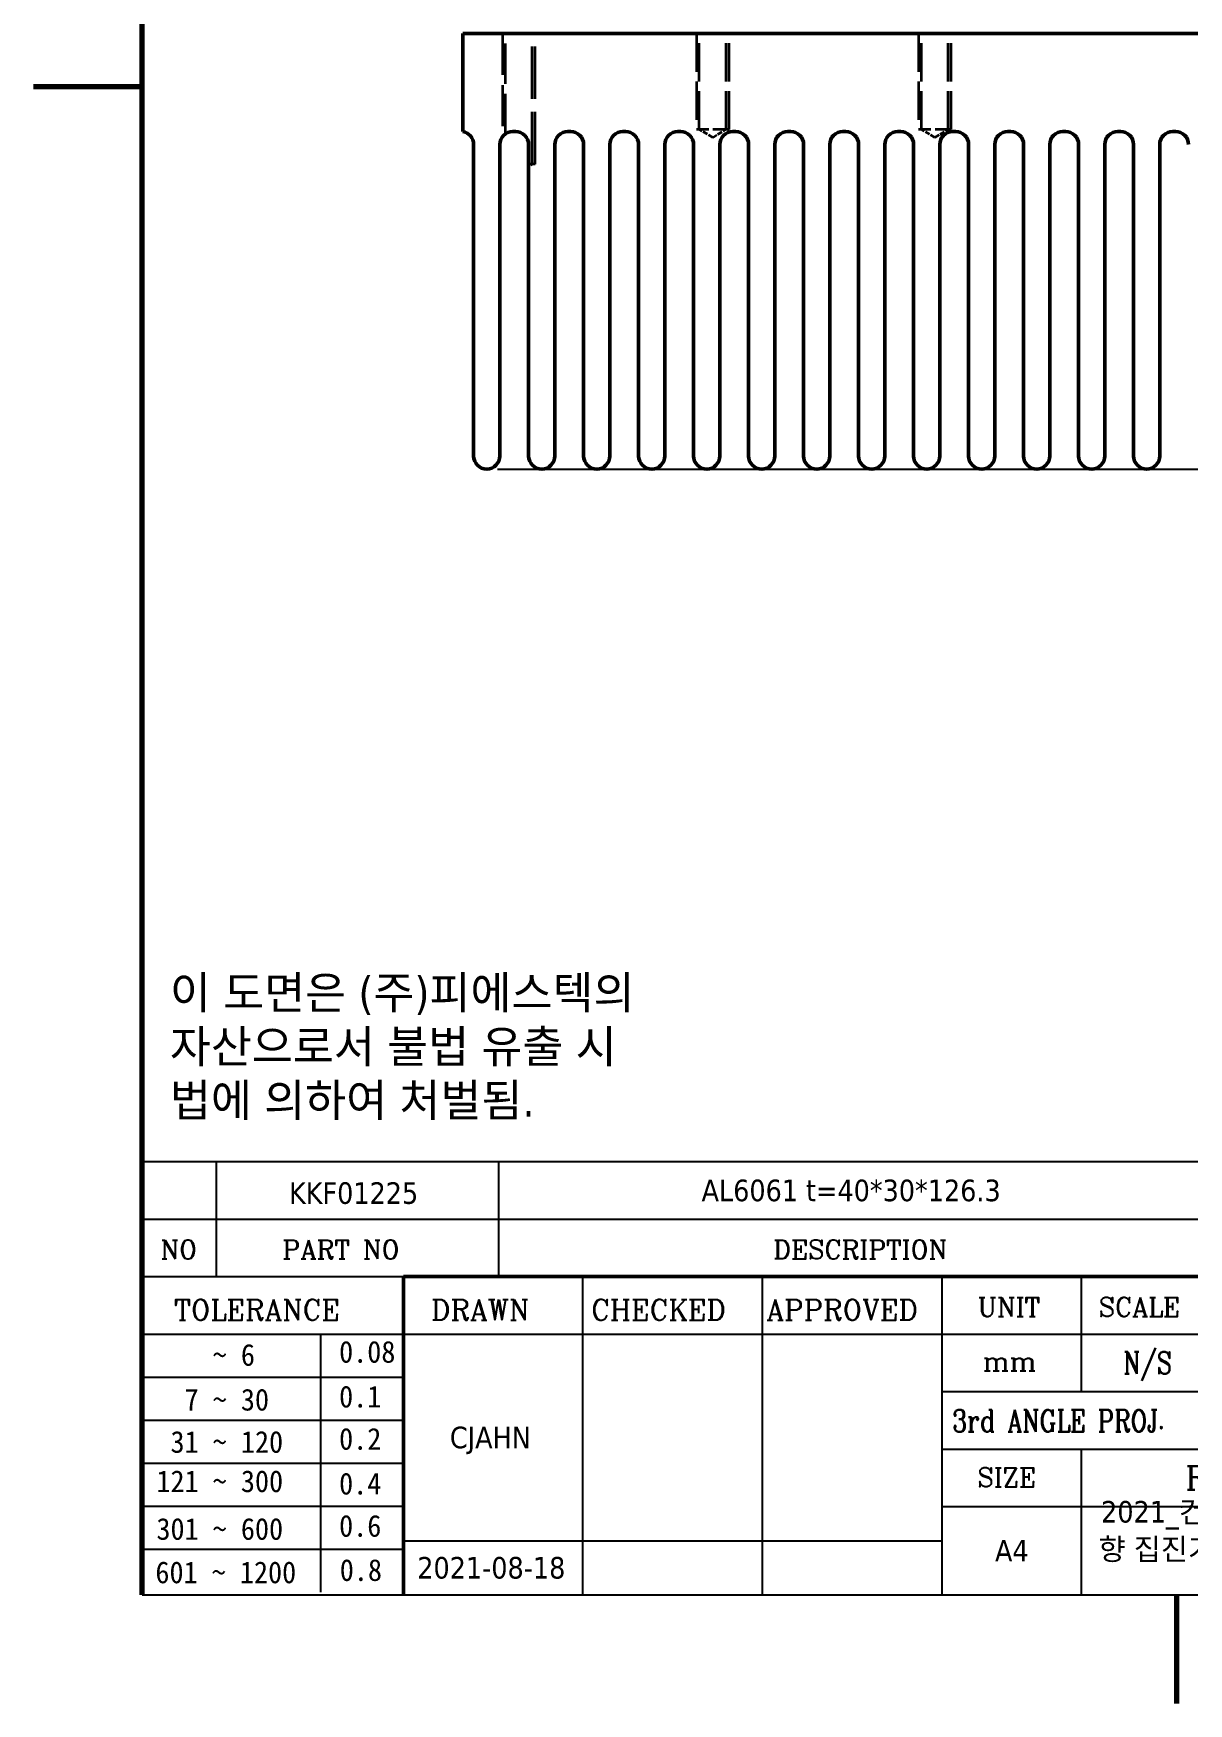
# Model space of a CAD drawing. Header units: millimetres. Extents: x 0 to 210, y 0 to 297.
# Drawn here: x 0 to 106.1, y 0 to 153.4 of the extents above; entities that cross this region are included whole.
import ezdxf
from ezdxf.enums import TextEntityAlignment as Align

# ---------------------------------------------------------------- set-up
doc = ezdxf.new("R2010")
doc.units = ezdxf.units.MM
doc.linetypes.add('DASHED', pattern=[0.2067, 0.1654, -0.0413])
doc.layers.get('0').update_dxf_attribs({"lineweight": 25})
for name, color, linetype, lineweight in [('가려진 것(ISO)', 5, 'DASHED', 35), ('가시적인 것(ISO)', 7, 'Continuous', 50), ('경계(ISO)', 7, 'Continuous', 70), ('기호(ISO)', 7, 'Continuous', 25), ('제목(ISO)', 5, 'Continuous', 50), ('치수(ISO)', 7, 'Continuous', 25)]:
    doc.layers.add(name, color=color, linetype=linetype, lineweight=lineweight)
doc.styles.add('HAN_291', font='')
doc.styles.add('ISO Proportional', font='arial.ttf')
doc.styles.add('ISO ProportionalPSTEK', font='isocp.shx')
doc.styles.add('RC_284', font='ROMANC.shx')
doc.styles.add('RC_287', font='ROMANC.shx')
doc.styles.add('RC_292', font='ROMANC.shx')
doc.styles.add('텍스트 스타일333', font='ROMANC.shx', dxfattribs={"width": 0.800000011920929})
doc.styles.add('텍스트 스타일359', font='tahoma.ttf')
doc.styles.get('HAN_291').set_extended_font_data('GulimChe')
doc.dimstyles.new('PSTEK', dxfattribs={"dimtxt": 3, "dimasz": 3, "dimexe": 1, "dimexo": 1, "dimgap": 1, "dimtad": 1, "dimrnd": 1e-08, "dimdsep": 46, "dimtxsty": 'ISO ProportionalPSTEK', "dimblk": 'Filled-1', "dimcen": 0.09, "dimdle": 10, "dimclrd": 3, "dimclre": 3, "dimclrt": 1, "dimadec": 1, "dimazin": 2, "dimtfac": 1, "dimtmove": 0, "dimatfit": 3, "dimfxl": 0, "dimtolj": 1, "dimlwd": -1, "dimlwe": -1, "dimarcsym": 0})

# ---------------------------------------------------------------- blocks, each defined once
blk = doc.blocks.new('경계 Default Border')
at = {"layer": '경계(ISO)', "flags": 128}
for points in [[(10, 10), (10, 287.0000076293945)], [(0, 148.5000038146973), (10, 148.5000038146973)], [(105, 0), (105, 10)]]:
    blk.add_lwpolyline(points, dxfattribs=at)
blk = doc.blocks.new('제목 블록 PSTEK')
at = {"color": 180}
for p, q in [((182.475792979055, 11.79100474011392), (182.4757929790549, 51.56524660363496)), ((182.4757929790549, 51.56524660363496), (372.4757929537551, 51.56524660363496)), ((189.2651435055721, 51.56524660363496), (189.2651435055722, 41.00524660363494)), ((215.2152739891528, 41.00524660363494), (215.2152739891528, 51.56524660363496)), ((182.475792979055, 46.2852466036349), (372.4757929537551, 46.28524660363492)), ((182.475792979055, 41.00524660363493), (206.451475290024, 41.00524660363493)), ((222.9401812389276, 11.79100474011392), (222.9401812389276, 41.00524660363494)), ((239.4288871878316, 11.79100474011392), (239.4288871878316, 41.00524660363494)), ((255.9175931367356, 11.79100474011392), (255.9175931367356, 41.00524660363494)), ((268.6918866058747, 41.00524660363494), (268.6918866058747, 30.44524660363498)), ((182.475792979055, 35.72524660363497), (206.451475290024, 35.72524660363497)), ((198.8621818849491, 12.02524660363491), (198.8621818849491, 35.72524660363497)), ((206.451475290024, 35.72524660363497), (372.4757929537551, 35.72524660363497)), ((182.475792979055, 31.77524660363492), (206.451475290024, 31.77524660363492)), ((255.917593136736, 30.44524660363498), (372.4757929537552, 30.44524660363501)), ((182.475792979055, 27.82524660363487), (206.451475290024, 27.82524660363487)), ((255.9175931367359, 25.16524660363502), (372.4757929537552, 25.165246603635)), ((268.6918866058744, 25.16524660363502), (268.6918866058744, 11.79100474011392)), ((182.475792979055, 23.87524660363505), (206.451475290024, 23.87524660363505)), ((182.475792979055, 19.92524660363478), (206.451475290024, 19.92524660363478)), ((255.9175931367359, 19.88524660363481), (310.0881549537553, 19.88524660363481)), ((182.475792979055, 15.97524660363496), (206.451475290024, 15.97524660363496)), ((206.451475290024, 16.74100474011396), (255.9175931367359, 16.74100474011396)), ((182.475792979055, 11.79100474011392), (372.4757929537551, 11.79100474011389))]:
    blk.add_line(p, q, dxfattribs=at)
at = {"color": 7, "linetype": 'Continuous', "lineweight": 25}
blk.add_line((182.4771903250938, 46.27967054998719), (231.7273669611342, 46.27967054998717), dxfattribs=at)
at = {"color": 7, "lineweight": 50}
for p, q in [((206.4514752900237, 11.79100474011392), (206.4514752900237, 41.00524660363494)), ((206.451475290024, 41.00524660363494), (372.4757929537551, 41.00524660363496))]:
    blk.add_line(p, q, dxfattribs=at)
at = {"color": 7}
for s, height, style, p in [('NO', 1.742399930953979, 'RC_284', (184.135398793432, 42.62317362549192)), ('PART NO', 1.742399930953979, 'RC_284', (195.3359407378685, 42.62317362549192)), ('DESCRIPTION', 1.742399930953979, 'RC_284', (240.4025565652523, 42.62317362549192)), (' TOLERANCE', 1.899999976158142, 'RC_287', (184.0872874387979, 37.00893196870329)), ('DRAWN', 1.899999976158142, 'RC_287', (208.9766620976279, 37.00893196870329)), ('CHECKED', 1.899999976158142, 'RC_287', (223.6856844514997, 37.00893196870329)), ('APPROVED', 1.899999976158142, 'RC_287', (239.7795453577791, 37.00893196870329)), ('UNIT', 1.742399930953979, 'RC_284', (259.1652673287452, 37.34317362549218)), ('SCALE', 1.742399930953979, 'RC_284', (270.2934779252897, 37.34317362549218)), ('    ~ 6', 2.000000029802322, 'HAN_291', (183.7721304966814, 32.8176515608431)), ('0.08', 2.000000029802322, 'HAN_291', (200.5467345600617, 33.09873600004101)), ('mm', 1.742399930953979, 'RC_284', (259.6505418159997, 32.3543089683787)), ('  7 ~ 30', 2.000000029802322, 'HAN_291', (183.7721304966814, 28.70538114822415)), ('0.1', 2.000000029802322, 'HAN_291', (200.5467345600617, 28.98646558742206)), (' 31 ~ 120', 2.000000029802322, 'HAN_291', (183.7721304966814, 24.82628181916237)), ('0.2', 2.000000029802322, 'HAN_291', (200.5467345600617, 25.10736625836028)), ('121 ~ 300', 2.000000029802322, 'HAN_291', (183.7721304966814, 21.21401206133254)), ('SIZE', 1.742399930953979, 'RC_284', (259.1652673287452, 21.69497768947366)), ('REFERENCE', 2.178000062704086, 'RC_292', (278.2741065029841, 21.43214925458022)), ('0.4', 2.000000029802322, 'HAN_291', (200.5467345600617, 20.99509650053045)), ('301 ~ 600', 2.000000029802322, 'HAN_291', (183.7721304966814, 16.83491273227077)), ('0.6', 2.000000029802322, 'HAN_291', (200.5467345600617, 17.11599717146868)), ('601 ~ 1200', 2.000000029802322, 'HAN_291', (183.6802025156883, 12.84759660881125)), ('0.8', 2.000000029802322, 'HAN_291', (200.6097246063884, 13.05732192299702))]:
    blk.add_text(s, height=height, dxfattribs=dict(at, style=style)).set_placement(p)
at = {"color": 7, "style": '텍스트 스타일333', "width": 0.7999999523162842}
blk.add_text('N/S', height=2.000000029802322, dxfattribs=at).set_placement((274.7838860285014, 33.08524660363496), align=Align.MIDDLE_CENTER)
blk.add_text('3rd ANGLE PROJ.', height=2.000000029802322, dxfattribs=at).set_placement((256.8430306642954, 26.76148381654429))
at = {"layer": '제목(ISO)', "color": 7, "style": '텍스트 스타일359'}
for tag, p in [('부품_번호_001', (195.9516913147631, 47.68851719507643)), ('설명_001', (233.8300204247155, 47.93093315671037)), ('재질_001', (290.6921999561124, 47.93438708374926)), ("3._Q'TY_001", (312.7391749462054, 47.91307827686999)), ('질량\\P3;_001', (350.3491844443128, 48.17078166006607)), ('1._MODEL_NAME_001', (332.1084007889927, 37.37372118353427)), ('제목_001', (333.6603320269597, 32.12981675869008)), ('부품_번호_001', (334.610931567995, 26.81372118353431)), ('설계자_001', (210.7164085797736, 25.24160025177376)), ('프로젝트_001', (270.521466461774, 18.41746869902795)), ('시트_크기_001', (260.7764988779332, 14.84660024536737)), ('프로젝트_002', (270.2819357471064, 14.9829972226842)), ('작성_날짜_001', (207.7258507143121, 13.27447932001324)), ('프로젝트_003', (285.7316528326241, 11.58549340389131))]:
    blk.add_attdef(tag, p, '', height=1.983050853013992, dxfattribs=at)
for tag, p in [('4._COLOR', (327.6805273250926, 48.92524660363493)), ('점검자', (231.1845342133799, 26.23312567187446)), ('엔지니어링_승인자', (247.673240162284, 26.23312567187446)), ('점검_날짜', (231.1845342133799, 14.26600474011394)), ('엔지니어링_승인_날짜', (247.673240162284, 14.26600474011394))]:
    blk.add_attdef(tag, text='', height=1.983050853013992, dxfattribs=at).set_placement(p, align=Align.MIDDLE_CENTER)
blk = doc.blocks.new('Filled-1')
at = {"color": 0}
for p, q in [((0, 0), (-1, 0.1666666666666667)), ((-1, 0.1666666666666667), (-1, -0.1666666666666667)), ((-1, 0), (0, 0)), ((-1, -0.1666666666666667), (0, 0))]:
    blk.add_line(p, q, dxfattribs=at)
at = {"color": 0, "flags": 128}
blk.add_lwpolyline([(-1, -0.1666666666666667), (0, 0)], dxfattribs=at)
at = {"color": 0}
blk.add_solid([(-1, -0.1666666666666667), (0, 0), (-1, 0.1666666666666667), (-1, -0.1666666666666667)], dxfattribs=at)
blk = doc.blocks.new('*D15')
at = {"layer": 'Defpoints', "color": 0}
for p in [(165.7262420190512, 153.3798879796481), (41.62624201905116, 113.3798879796482), (181.7435608010821, 113.3798879796481)]:
    blk.add_point(p, dxfattribs=at)
at = {"layer": '치수(ISO)', "color": 3}
for p, q in [((166.7262420190512, 153.3798879796481), (182.7435608010821, 153.3798879796481)), ((181.7435608010821, 150.3798879796481), (181.7435608010821, 116.3798879796481)), ((42.62624201905116, 113.3798879796482), (182.7435608010821, 113.3798879796481))]:
    blk.add_line(p, q, dxfattribs=at)
at = {"layer": '치수(ISO)', "color": 3, "xscale": 3, "yscale": 3, "zscale": 3}
for p, rotation in [((181.7435608010821, 153.3798879796481), 90), ((181.7435608010821, 113.3798879796481), 270)]:
    blk.add_blockref('Filled-1', p, dxfattribs=dict(at, rotation=rotation))
at = {"layer": '치수(ISO)', "color": 1, "insert": (177.7435608010821, 131.578706877286), "char_height": 3, "attachment_point": 1, "rotation": 90, "style": 'ISO ProportionalPSTEK'}
blk.add_mtext('\\A1;40', dxfattribs=at)

msp = doc.modelspace()

# ---------------------------------------------------------------- linework, layer by layer
at = {"layer": '가려진 것(ISO)', "ltscale": 22.89999008178711}
msp.add_line((43.07624201905103, 153.3798879796481), (43.07624201905103, 143.9130318945788), dxfattribs=at)
at = {"layer": '가려진 것(ISO)', "ltscale": 22.2808895111084}
msp.add_line((43.34674201905103, 144.168968234228), (43.34674201905103, 153.3798879796481), dxfattribs=at)
at = {"layer": '가려진 것(ISO)', "ltscale": 29.0275764465332}
for p, q in [((45.80574201905104, 141.3798879796481), (45.80574201905104, 153.3798879796481)), ((46.07624201905104, 141.3798879796481), (46.07624201905104, 153.3798879796481))]:
    msp.add_line(p, q, dxfattribs=at)
at = {"layer": '가려진 것(ISO)', "ltscale": 21.28689002990723}
for p, q in [((60.87624201905115, 153.3798879796481), (60.87624201905115, 144.5798879796481)), ((61.14674201905115, 144.5798879796481), (61.14674201905115, 153.3798879796481)), ((63.60574201905115, 144.5798879796481), (63.60574201905115, 153.3798879796481)), ((63.87624201905115, 144.5798879796481), (63.87624201905115, 153.3798879796481)), ((81.27624201905114, 153.3798879796481), (81.27624201905114, 144.5798879796481)), ((81.54674201905115, 144.5798879796481), (81.54674201905115, 153.3798879796481)), ((84.00574201905114, 144.5798879796481), (84.00574201905114, 153.3798879796481)), ((84.27624201905115, 144.5798879796481), (84.27624201905115, 153.3798879796481))]:
    msp.add_line(p, q, dxfattribs=at)
at = {"layer": '가려진 것(ISO)', "ltscale": 8.975571632385254}
for p, q in [((63.87624201905115, 144.5798879796481), (60.87624201905115, 144.5798879796481)), ((84.27624201905115, 144.5798879796481), (81.27624201905114, 144.5798879796481))]:
    msp.add_line(p, q, dxfattribs=at)
at = {"layer": '가려진 것(ISO)', "ltscale": 2.731950521469116}
for p, q in [((62.37624201905115, 143.8411298485537), (61.14674201905115, 144.5798879796481)), ((62.37624201905115, 143.8411298485537), (63.60574201905115, 144.5798879796481)), ((82.77624201905114, 143.8411298485537), (81.54674201905115, 144.5798879796481)), ((82.77624201905114, 143.8411298485537), (84.00574201905116, 144.5798879796481))]:
    msp.add_line(p, q, dxfattribs=at)
at = {"layer": '가려진 것(ISO)', "ltscale": 0.7320762276649475}
msp.add_line((45.47624201905114, 141.1819044056786), (45.80574201905104, 141.3798879796481), dxfattribs=at)
at = {"layer": '가려진 것(ISO)', "ltscale": 2.649224042892456}
msp.add_line((46.07624201905104, 141.3798879796481), (45.47624201905115, 141.3798879796481), dxfattribs=at)
at = {"layer": '가시적인 것(ISO)'}
for p, q in [((39.42624201905115, 153.3798879796481), (165.7262420190511, 153.3798879796481)), ((39.42624201905115, 144.3798879796481), (39.42624201905115, 153.3798879796481)), ((44.27624201905115, 144.3798879796481), (44.02624201905115, 144.3798879796481)), ((49.32624201905115, 144.3798879796481), (49.07624201905115, 144.3798879796481)), ((54.37624201905115, 144.3798879796481), (54.12624201905115, 144.3798879796481)), ((59.42624201905115, 144.3798879796481), (59.17624201905116, 144.3798879796481)), ((64.47624201905114, 144.3798879796481), (64.22624201905114, 144.3798879796481)), ((69.52624201905115, 144.3798879796481), (69.27624201905115, 144.3798879796481)), ((74.57624201905114, 144.3798879796481), (74.32624201905115, 144.3798879796481)), ((79.62624201905115, 144.3798879796481), (79.37624201905115, 144.3798879796481)), ((84.67624201905116, 144.3798879796481), (84.42624201905116, 144.3798879796481)), ((89.72624201905114, 144.3798879796481), (89.47624201905114, 144.3798879796481)), ((94.77624201905115, 144.3798879796481), (94.52624201905115, 144.3798879796481)), ((99.82624201905116, 144.3798879796481), (99.57624201905116, 144.3798879796481)), ((104.8762420190511, 144.3798879796481), (104.6262420190511, 144.3798879796481)), ((40.42624201905114, 143.1966720230282), (40.42624201905114, 114.5798879796481)), ((42.82624201905114, 114.5798879796481), (42.82624201905115, 143.1798879796481)), ((45.47624201905115, 143.1798879796481), (45.47624201905115, 114.5798879796481)), ((47.87624201905114, 114.5798879796481), (47.87624201905115, 143.1798879796481)), ((50.52624201905115, 143.1798879796481), (50.52624201905115, 114.5798879796481)), ((52.92624201905114, 114.5798879796481), (52.92624201905114, 143.1798879796481)), ((55.57624201905114, 143.1798879796481), (55.57624201905114, 114.5798879796481)), ((57.97624201905115, 114.5798879796481), (57.97624201905116, 143.1798879796481)), ((60.62624201905115, 143.1798879796481), (60.62624201905115, 114.5798879796481)), ((63.02624201905114, 114.5798879796481), (63.02624201905115, 143.1798879796481)), ((65.67624201905114, 143.1798879796481), (65.67624201905114, 114.5798879796481)), ((68.07624201905114, 114.5798879796481), (68.07624201905115, 143.1798879796481)), ((70.72624201905116, 143.1798879796481), (70.72624201905116, 114.5798879796481)), ((73.12624201905115, 114.5798879796481), (73.12624201905115, 143.1798879796481)), ((75.77624201905115, 143.1798879796481), (75.77624201905115, 114.5798879796481)), ((78.17624201905114, 114.5798879796481), (78.17624201905116, 143.1798879796481)), ((80.82624201905116, 143.1798879796481), (80.82624201905116, 114.5798879796481)), ((83.22624201905114, 114.5798879796481), (83.22624201905114, 143.1798879796481)), ((85.87624201905115, 143.1798879796481), (85.87624201905115, 114.5798879796481)), ((88.27624201905112, 114.5798879796481), (88.27624201905115, 143.1798879796481)), ((90.92624201905113, 143.1798879796481), (90.92624201905113, 114.5798879796481)), ((93.32624201905114, 114.5798879796481), (93.32624201905116, 143.1798879796481)), ((95.97624201905114, 143.1798879796481), (95.97624201905114, 114.5798879796481)), ((98.37624201905115, 114.5798879796481), (98.37624201905115, 143.1798879796481)), ((101.0262420190512, 143.1798879796481), (101.0262420190512, 114.5798879796481)), ((103.4262420190512, 114.5798879796481), (103.4262420190512, 143.1798879796481))]:
    msp.add_line(p, q, dxfattribs=at)
for centre, radius, start, end in [((39.22624201905114, 143.1966720230282), 1.20000000000001, 0, 80.40593177313872), ((44.02624201905116, 143.1798879796481), 1.200000000000016, 90.00000000000044, 180), ((44.27624201905115, 143.1798879796481), 1.199999999999992, 0, 90.00000000000044), ((49.07624201905114, 143.1798879796481), 1.199999999999994, 89.99999999999959, 180), ((49.32624201905114, 143.1798879796481), 1.20000000000001, 0, 90), ((54.12624201905116, 143.1798879796481), 1.200000000000016, 90.00000000000044, 180), ((54.37624201905115, 143.1798879796481), 1.199999999999992, 0, 90.00000000000044), ((59.17624201905117, 143.1798879796481), 1.200000000000012, 90.00000000000044, 180), ((59.42624201905116, 143.1798879796481), 1.199999999999992, 0, 90.00000000000044), ((64.22624201905114, 143.1798879796481), 1.199999999999995, 90, 180), ((64.47624201905114, 143.1798879796481), 1.200000000000006, 0, 89.99999999999959), ((69.27624201905117, 143.1798879796481), 1.200000000000006, 90, 180), ((69.52624201905115, 143.1798879796481), 1.200000000000006, 0, 89.99999999999959), ((74.32624201905115, 143.1798879796481), 1.199999999999993, 90, 180), ((74.57624201905114, 143.1798879796481), 1.200000000000001, 0, 90), ((79.37624201905115, 143.1798879796482), 1.19999999999999, 89.99999999999959, 180), ((79.62624201905115, 143.1798879796481), 1.200000000000006, 0, 89.99999999999959), ((84.42624201905116, 143.1798879796481), 1.199999999999999, 90, 180), ((84.67624201905116, 143.1798879796481), 1.200000000000003, 0, 89.99999999999915), ((89.47624201905116, 143.1798879796481), 1.200000000000004, 90, 180), ((89.72624201905114, 143.1798879796481), 1.200000000000003, 0, 90), ((94.52624201905115, 143.1798879796481), 1.200000000000001, 90, 180), ((94.77624201905115, 143.1798879796481), 1.199999999999999, 0, 90), ((99.57624201905116, 143.1798879796481), 1.200000000000002, 90, 180), ((99.82624201905116, 143.1798879796481), 1.2, 0, 90), ((104.6262420190512, 143.1798879796481), 1.200000000000002, 90, 180), ((104.8762420190511, 143.1798879796481), 1.200000000000001, 0, 90), ((41.62624201905115, 114.5798879796481), 1.199999999999974, 180, 0), ((46.67624201905114, 114.5798879796481), 1.199999999999974, 180, 0), ((51.72624201905115, 114.5798879796481), 1.199999999999974, 180, 0), ((56.77624201905115, 114.5798879796481), 1.199999999999974, 180, 0), ((61.82624201905114, 114.5798879796481), 1.199999999999974, 180, 0), ((66.87624201905115, 114.5798879796481), 1.199999999999974, 180, 0), ((71.92624201905116, 114.5798879796481), 1.199999999999974, 180, 0), ((76.97624201905116, 114.5798879796481), 1.199999999999974, 180, 0), ((82.02624201905115, 114.5798879796481), 1.199999999999974, 180, 0), ((87.07624201905116, 114.5798879796481), 1.199999999999974, 180, 0), ((92.12624201905115, 114.5798879796481), 1.199999999999974, 180, 0), ((97.17624201905116, 114.5798879796481), 1.199999999999974, 180, 0), ((102.2262420190512, 114.5798879796481), 1.199999999999974, 180, 0)]:
    msp.add_arc(centre, radius, start, end, dxfattribs=at)

# ---------------------------------------------------------------- block references
msp.add_blockref('경계 Default Border', (0, 0))
ref = msp.add_blockref('제목 블록 PSTEK', (-172.4757929537552, -1.791004740113895))
ref.add_attrib('설계자_001', 'CJAHN', (38.24061562601846, 23.45059551165986), dxfattribs={"layer": '제목(ISO)', "color": 7, "height": 1.983050853013992, "style": '텍스트 스타일359'})
ref.add_attrib('프로젝트_001', '2021_컨버터_야탑 지하철 양방', (98.0456735080188, 16.62646395891406), dxfattribs={"layer": '제목(ISO)', "color": 7, "height": 1.983050853013992, "style": '텍스트 스타일359'})
ref.add_attrib('시트_크기_001', 'A4', (88.30070592417805, 13.05559550525347), dxfattribs={"layer": '제목(ISO)', "color": 7, "height": 1.983050853013992, "style": '텍스트 스타일359'})
ref.add_attrib('작성_날짜_001', '2021-08-18', (35.25005776055691, 11.48347457989935), dxfattribs={"layer": '제목(ISO)', "color": 7, "height": 1.983050853013992, "style": '텍스트 스타일359'})
ref.add_attrib('설명_001', 'AL6061 t=40*30*126.3', (61.35422747096035, 46.13992841659648), dxfattribs={"layer": '제목(ISO)', "color": 7, "height": 1.983050853013992, "style": '텍스트 스타일359'})
ref.add_attrib('부품_번호_001', 'KKF01225', (23.47589836100789, 45.89751245496254), dxfattribs={"layer": '제목(ISO)', "color": 7, "height": 1.983050853013992, "style": '텍스트 스타일359'})
ref.add_attrib('프로젝트_002', '향 집진기 개발 PJT_피에스솔루', (97.80614279335123, 13.19199248257031), dxfattribs={"layer": '제목(ISO)', "color": 7, "height": 1.983050853013992, "style": '텍스트 스타일359'})

# ---------------------------------------------------------------- texts
at = {"layer": '기호(ISO)', "color": 7, "insert": (12.5345017592702, 66.79627742033014), "char_height": 3.00000011920929, "width": 60.84077827472761, "attachment_point": 1, "line_spacing_factor": 0.9878842234611511, "style": 'ISO Proportional'}
msp.add_mtext('{\\fTahoma|b0|i0;\\H3.0000;이 도면은 (주)피에스텍의\\P자산으로서 불법 유출 시 \\P법에 의하여 처벌됨.}', dxfattribs=at)

# ---------------------------------------------------------------- dimensions: what is measured, and where the dimension line sits
at = {"layer": '치수(ISO)', "color": 3}
dim = msp.add_linear_dim(base=(181.7435608010821, 113.3798879796481), p1=(165.7262420190512, 153.3798879796481), p2=(41.62624201905116, 113.3798879796482), angle=90, dimstyle='PSTEK', override={"dimdec": 2, "dimtp": 0, "dimtm": -0, "dimtdec": 2, "dimtofl": 0, "dimatfit": 1}, dxfattribs=at)
dim.commit()
dim.dimension.update_dxf_attribs({"geometry": '*D15', "text_midpoint": (181.7435608010821, 133.3798879796481), "dimtype": 160})

doc.saveas('drawing.dxf')
